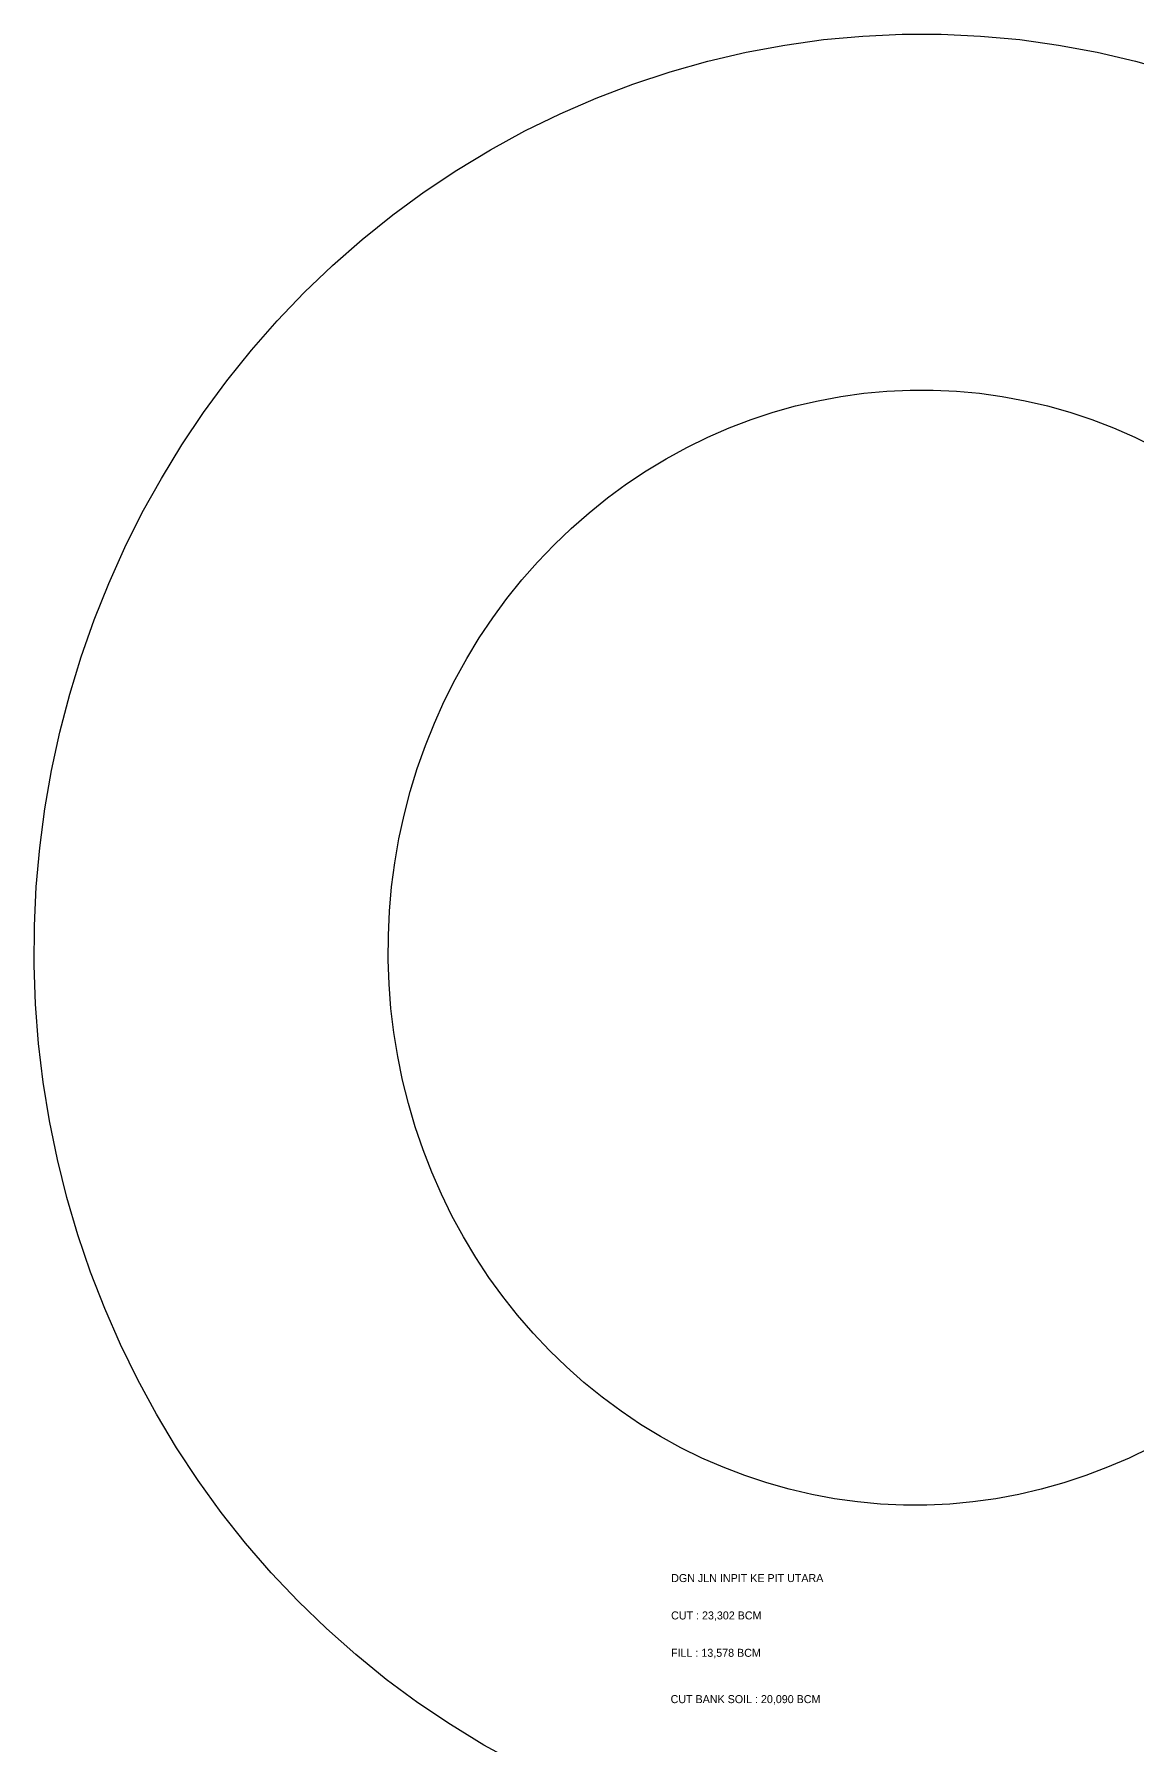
# Model space of a CAD drawing. Extents: x 115.113 to 115.1387, y -3.0991 to -3.0676.
# Drawn here: x 115.12234 to 115.12794, y -3.07953 to -3.07083 of the extents above; entities that cross this region are included whole.
import ezdxf

# ---------------------------------------------------------------- set-up
doc = ezdxf.new("R2010")
doc.units = 0
doc.header["$MEASUREMENT"] = 0
doc.layers.add('FeatureAttribs', color=7, linetype='Continuous')
doc.layers.add('HRS_SMT2_R1', color=7, linetype='Continuous')

# ---------------------------------------------------------------- blocks, each defined once
blk = doc.blocks.new('FEATURE')

msp = doc.modelspace()

# ---------------------------------------------------------------- linework, layer by layer
at = {"layer": 'HRS_SMT2_R1', "color": 1}
msp.add_polyline3d([(115.1247963, -3.0796196, 40), (115.1246213, -3.0795235, 40), (115.1244509, -3.0794197, 40), (115.1242853, -3.0793084, 40), (115.1241248, -3.0791897, 40), (115.1239698, -3.0790642, 40), (115.1238206, -3.0789319, 40), (115.1236774, -3.0787931, 40), (115.1235404, -3.0786482, 40), (115.1234099, -3.0784975, 40), (115.1232861, -3.0783412, 40), (115.1231692, -3.0781798, 40), (115.1230594, -3.0780135, 40), (115.1229568, -3.0778426, 40), (115.1228617, -3.0776676, 40), (115.1227741, -3.0774886, 40), (115.1226942, -3.0773062, 40), (115.1226222, -3.0771205, 40), (115.1225579, -3.0769318, 40), (115.1225018, -3.0767409, 40), (115.1224537, -3.0765477, 40), (115.1224136, -3.0763525, 40), (115.1223818, -3.076156, 40), (115.1223582, -3.0759582, 40), (115.1223429, -3.0757598, 40), (115.1223357, -3.0755608, 40), (115.1223369, -3.0753617, 40), (115.1223463, -3.0751629, 40), (115.122364, -3.0749646, 40), (115.1223898, -3.0747672, 40), (115.1224239, -3.074571, 40), (115.1224661, -3.0743765, 40), (115.1225163, -3.0741839, 40), (115.1225745, -3.0739936, 40), (115.1226406, -3.0738058, 40), (115.1227145, -3.0736209, 40), (115.1227961, -3.0734393, 40), (115.1228852, -3.0732614, 40), (115.1229819, -3.0730873, 40), (115.1230858, -3.0729175, 40), (115.1231968, -3.0727522, 40), (115.1233148, -3.0725919, 40), (115.1234396, -3.0724366, 40), (115.123571, -3.0722869, 40), (115.1237086, -3.0721431, 40), (115.1238525, -3.0720053, 40), (115.1240022, -3.0718739, 40), (115.1241576, -3.0717491, 40), (115.1243184, -3.0716313, 40), (115.1244841, -3.0715207, 40), (115.1246547, -3.0714175, 40), (115.1248297, -3.071322, 40), (115.1250088, -3.0712345, 40), (115.1251918, -3.071155, 40), (115.1253782, -3.0710838, 40), (115.1255677, -3.0710211, 40), (115.1257597, -3.0709671, 40), (115.1259541, -3.0709219, 40), (115.1261503, -3.0708855, 40), (115.126348, -3.0708582, 40), (115.1265469, -3.0708399, 40), (115.1267464, -3.0708307, 40), (115.126946, -3.0708307, 40), (115.1271455, -3.0708399, 40), (115.1273444, -3.0708582, 40), (115.1275423, -3.0708856, 40), (115.1277385, -3.070922, 40), (115.127933, -3.0709674, 40), (115.1281253, -3.0710216, 40)], dxfattribs=at)
at = {"layer": 'HRS_SMT2_R1', "color": 176}
msp.add_polyline3d([(115.128007, -3.0780128, 40), (115.1279001, -3.078065, 40), (115.1277912, -3.0781123, 40), (115.1276805, -3.0781546, 40), (115.1275681, -3.0781918, 40), (115.1274543, -3.0782238, 40), (115.1273394, -3.0782505, 40), (115.1272234, -3.078272, 40), (115.1271068, -3.0782881, 40), (115.1269896, -3.0782989, 40), (115.126872, -3.0783043, 40), (115.1267545, -3.0783043, 40), (115.126637, -3.0782989, 40), (115.1265199, -3.0782882, 40), (115.1264035, -3.078272, 40), (115.1262878, -3.0782506, 40), (115.1261731, -3.0782238, 40), (115.1260597, -3.0781918, 40), (115.1259478, -3.0781546, 40), (115.1258376, -3.0781124, 40), (115.1257292, -3.0780651, 40), (115.1256229, -3.0780128, 40), (115.1255189, -3.0779558, 40), (115.1254175, -3.077894, 40), (115.1253187, -3.0778276, 40), (115.1252228, -3.0777567, 40), (115.1251299, -3.0776814, 40), (115.1250403, -3.0776019, 40), (115.1249541, -3.0775184, 40), (115.1248715, -3.077431, 40), (115.1247925, -3.0773399, 40), (115.1247175, -3.0772452, 40), (115.1246465, -3.0771471, 40), (115.1245796, -3.0770459, 40), (115.1245171, -3.0769416, 40), (115.1244589, -3.0768346, 40), (115.1244052, -3.0767249, 40), (115.1243562, -3.0766129, 40), (115.1243119, -3.0764987, 40), (115.1242723, -3.0763825, 40), (115.1242377, -3.0762646, 40), (115.1242079, -3.0761453, 40), (115.1241832, -3.0760246, 40), (115.1241635, -3.0759028, 40), (115.1241488, -3.0757803, 40), (115.1241393, -3.0756571, 40), (115.1241349, -3.0755336, 40), (115.1241356, -3.07541, 40), (115.1241415, -3.0752865, 40), (115.1241524, -3.0751634, 40), (115.1241685, -3.0750408, 40), (115.1241896, -3.0749191, 40), (115.1242158, -3.0747984, 40), (115.1242469, -3.074679, 40), (115.1242829, -3.0745611, 40), (115.1243238, -3.0744449, 40), (115.1243695, -3.0743307, 40), (115.1244199, -3.0742187, 40), (115.1244748, -3.0741091, 40), (115.1245342, -3.074002, 40), (115.124598, -3.0738978, 40), (115.124666, -3.0737965, 40), (115.1247382, -3.0736984, 40), (115.1248143, -3.0736037, 40), (115.1248943, -3.0735126, 40), (115.1249779, -3.0734252, 40), (115.1250651, -3.0733417, 40), (115.1251557, -3.0732622, 40), (115.1252494, -3.0731869, 40), (115.1253461, -3.073116, 40), (115.1254457, -3.0730496, 40), (115.1255479, -3.0729878, 40), (115.1256525, -3.0729307, 40), (115.1257594, -3.0728785, 40), (115.1258683, -3.0728312, 40), (115.1259791, -3.0727889, 40), (115.1260914, -3.0727517, 40), (115.1262052, -3.0727197, 40), (115.1263201, -3.072693, 40), (115.1264361, -3.0726715, 40), (115.1265527, -3.0726553, 40), (115.1266699, -3.0726446, 40), (115.1267875, -3.0726392, 40), (115.126905, -3.0726392, 40), (115.1270225, -3.0726446, 40), (115.1271396, -3.0726553, 40), (115.1272561, -3.0726715, 40), (115.1273717, -3.0726929, 40), (115.1274864, -3.0727197, 40), (115.1275998, -3.0727517, 40), (115.1277117, -3.0727888, 40), (115.127822, -3.0728311, 40), (115.1279303, -3.0728784, 40), (115.1280366, -3.0729306, 40)], dxfattribs=at)

# ---------------------------------------------------------------- block references
at = {"layer": 'FeatureAttribs'}
ref = msp.add_blockref('FEATURE', (115.1255732, -3.0786954, -21.0650005), dxfattribs=at)
ref.add_attrib('NAME', 'DGN JLN INPIT KE PIT UTARA', (115.1255732, -3.0786954, -21.0650005), dxfattribs={"height": 0.000040658})
ref = msp.add_blockref('FEATURE', (115.1255728, -3.0788853, -21.0650005), dxfattribs=at)
ref.add_attrib('NAME', 'CUT : 23,302 BCM', (115.1255728, -3.0788853, -21.0650005), dxfattribs={"height": 0.000040658})
ref = msp.add_blockref('FEATURE', (115.1255725, -3.0790752, -21.0650005), dxfattribs=at)
ref.add_attrib('NAME', 'FILL : 13,578 BCM', (115.1255725, -3.0790752, -21.0650005), dxfattribs={"height": 0.000040658})
ref = msp.add_blockref('FEATURE', (115.1255702, -3.0793105, -21.0650005), dxfattribs=at)
ref.add_attrib('NAME', 'CUT BANK SOIL : 20,090 BCM', (115.1255702, -3.0793105, -21.0650005), dxfattribs={"height": 0.000040658})

doc.saveas('drawing.dxf')
